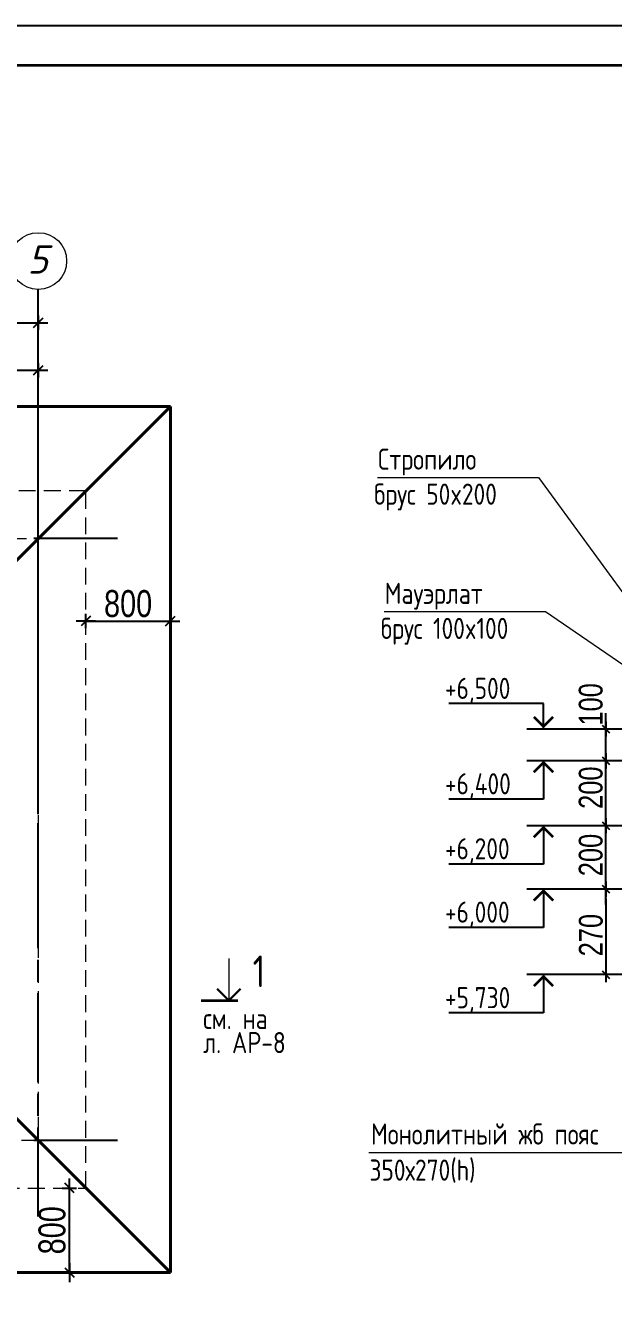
# Model space of a CAD drawing. Extents: x -12289450 to -10763036, y -7834513 to -6150123.
# Drawn here: x -11123809 to -11118248, y -7684378 to -7672261 of the extents above; entities that cross this region are included whole.
import ezdxf

# ---------------------------------------------------------------- set-up
doc = ezdxf.new("R2010")
doc.units = 0
doc.header["$LTSCALE"] = 25
doc.header["$PDMODE"] = 35
doc.linetypes.add('CENTER', pattern=[50.8, 31.75, -6.35, 6.35, -6.35])
doc.linetypes.add('HIDDEN', pattern=[9.525, 6.35, -3.175])
doc.layers.get('DefPoints').update_dxf_attribs({"color": 10, "lineweight": 30})
for name, color, linetype in [('001-ПЕРЕГОРОДКИ', 5, 'Continuous'), ('005-РАЗМЕРЫ', 252, 'Continuous'), ('008-ШТРИХОВКА', 252, 'Continuous'), ('014-ОСИ', 251, 'CENTER'), ('Annotation - Text', 7, 'Continuous'), ('ArchiCAD', 7, 'Continuous'), ('Крыши', 7, 'Continuous'), ('Новое', 51, 'Continuous'), ('Примечания', 7, 'Continuous')]:
    doc.layers.add(name, color=color, linetype=linetype)
doc.layers.add('СТЕНЫ', color=5, linetype='Continuous', lineweight=40)
doc.layers.add('тонкий', color=114, linetype='Continuous', lineweight=20)
doc.styles.add('gismo', font='isocpeui.ttf')
doc.styles.add('GOST 2.304', font='cs_gost2304.shx')
doc.styles.get("Standard").update_dxf_attribs({"font": 'arial.ttf'})
doc.styles.add('TXT0', font='txt', dxfattribs={"width": 0.8})
doc.dimstyles.new('РАЗМЕРЫ', dxfattribs={"dimscale": 30, "dimtxt": 8.5, "dimasz": 0.15, "dimexe": 0, "dimexo": 0, "dimgap": 1.2, "dimtad": 1, "dimdec": 0, "dimzin": 0, "dimdsep": 46, "dimtxsty": 'TXT0', "dimblk1": 'A8MITTA', "dimblk2": 'A8MITTA', "dimsah": 1, "dimcen": 2, "dimse1": 1, "dimse2": 1, "dimadec": 0, "dimazin": 0, "dimtp": 6, "dimtm": 6, "dimtfac": 1, "dimtdec": 0, "dimtofl": 0, "dimtmove": 0, "dimatfit": 3, "dimldrblk": 'A8MITTA', "dimfxl": 0, "dimtolj": 1, "dimtzin": 0, "dimarcsym": 0})

# ---------------------------------------------------------------- blocks, each defined once
blk = doc.blocks.new('A8MITTA', base_point=(3180, 3140))
for p, q in [((3180, 3155), (3180, 3125)), ((3160, 3140), (3200, 3140)), ((3170, 3130), (3190, 3150))]:
    blk.add_line(p, q)
blk = doc.blocks.new('*D40')
at = {"layer": '005-РАЗМЕРЫ', "color": 0, "lineweight": -2, "ltscale": 1.2, "transparency": 16777216}
blk.add_line((-11135984, -7675074), (-11123693, -7675074), dxfattribs=at)
at = {"layer": 'DefPoints', "color": 0, "ltscale": 1.2, "transparency": 16777216}
for p in [(-11123689, -7675074), (-11135989, -7676020), (-11123689, -7676238)]:
    blk.add_point(p, dxfattribs=at)
at = {"layer": '005-РАЗМЕРЫ', "color": 0, "lineweight": -2, "ltscale": 1.2, "transparency": 16777216, "xscale": 4.5, "yscale": 4.5, "zscale": 4.5, "rotation": 180}
blk.add_blockref('A8MITTA', (-11135989, -7675074), dxfattribs=at)
at = {"layer": '005-РАЗМЕРЫ', "color": 0, "lineweight": -2, "ltscale": 1.2, "transparency": 16777216, "xscale": 4.5, "yscale": 4.5, "zscale": 4.5}
blk.add_blockref('A8MITTA', (-11123689, -7675074), dxfattribs=at)
at = {"layer": '005-РАЗМЕРЫ', "color": 0, "ltscale": 1.2, "transparency": 16777216, "insert": (-11131208, -7674911), "char_height": 255, "attachment_point": 5, "style": 'TXT0'}
blk.add_mtext('\\A1;12300', dxfattribs=at)
blk = doc.blocks.new('*D43')
at = {"layer": '005-РАЗМЕРЫ', "color": 0, "lineweight": -2, "ltscale": 1.2, "transparency": 16777216}
blk.add_line((-11125184, -7675524), (-11123693, -7675524), dxfattribs=at)
at = {"layer": 'DefPoints', "color": 0, "ltscale": 1.2, "transparency": 16777216}
for p in [(-11123689, -7675524), (-11125189, -7675693), (-11123689, -7675693)]:
    blk.add_point(p, dxfattribs=at)
at = {"layer": '005-РАЗМЕРЫ', "color": 0, "lineweight": -2, "ltscale": 1.2, "transparency": 16777216, "xscale": 4.5, "yscale": 4.5, "zscale": 4.5, "rotation": 180}
blk.add_blockref('A8MITTA', (-11125189, -7675524), dxfattribs=at)
at = {"layer": '005-РАЗМЕРЫ', "color": 0, "lineweight": -2, "ltscale": 1.2, "transparency": 16777216, "xscale": 4.5, "yscale": 4.5, "zscale": 4.5}
blk.add_blockref('A8MITTA', (-11123689, -7675524), dxfattribs=at)
at = {"layer": '005-РАЗМЕРЫ', "color": 0, "ltscale": 1.2, "transparency": 16777216, "insert": (-11124486, -7675360), "char_height": 255, "attachment_point": 5, "style": 'TXT0'}
blk.add_mtext('\\A1;1500', dxfattribs=at)
blk = doc.blocks.new('*D355')
at = {"layer": '005-РАЗМЕРЫ', "color": 0, "lineweight": -2, "ltscale": 1.2, "transparency": 16777216}
blk.add_line((-11123234, -7677899), (-11122443, -7677899), dxfattribs=at)
at = {"layer": 'DefPoints', "color": 0, "ltscale": 1.2, "transparency": 16777216}
for p in [(-11122439, -7677899), (-11123239, -7678041), (-11122439, -7678041)]:
    blk.add_point(p, dxfattribs=at)
at = {"layer": '005-РАЗМЕРЫ', "color": 0, "lineweight": -2, "ltscale": 1.2, "transparency": 16777216, "xscale": 4.5, "yscale": 4.5, "zscale": 4.5, "rotation": 180}
blk.add_blockref('A8MITTA', (-11123239, -7677899), dxfattribs=at)
at = {"layer": '005-РАЗМЕРЫ', "color": 0, "lineweight": -2, "ltscale": 1.2, "transparency": 16777216, "xscale": 4.5, "yscale": 4.5, "zscale": 4.5}
blk.add_blockref('A8MITTA', (-11122439, -7677899), dxfattribs=at)
at = {"layer": '005-РАЗМЕРЫ', "color": 0, "ltscale": 1.2, "transparency": 16777216, "insert": (-11122839, -7677735), "char_height": 255, "attachment_point": 5, "style": 'TXT0'}
blk.add_mtext('\\A1;800', dxfattribs=at)
blk = doc.blocks.new('*D358')
at = {"layer": '005-РАЗМЕРЫ', "color": 0, "lineweight": -2, "ltscale": 1.2, "transparency": 16777216}
blk.add_line((-11123394, -7684063), (-11123394, -7683272), dxfattribs=at)
at = {"layer": 'DefPoints', "color": 0, "ltscale": 1.2, "transparency": 16777216}
for p in [(-11123394, -7683267), (-11123377, -7683267), (-11123377, -7684067)]:
    blk.add_point(p, dxfattribs=at)
at = {"layer": '005-РАЗМЕРЫ', "color": 0, "lineweight": -2, "ltscale": 1.2, "transparency": 16777216, "xscale": 4.5, "yscale": 4.5, "zscale": 4.5}
for p, rotation in [((-11123394, -7683267), 90), ((-11123394, -7684067), 270)]:
    blk.add_blockref('A8MITTA', p, dxfattribs=dict(at, rotation=rotation))
at = {"layer": '005-РАЗМЕРЫ', "color": 0, "ltscale": 1.2, "transparency": 16777216, "insert": (-11123558, -7683667), "char_height": 255, "attachment_point": 5, "rotation": 90, "style": 'TXT0'}
blk.add_mtext('\\A1;800', dxfattribs=at)

msp = doc.modelspace()

# ---------------------------------------------------------------- linework, layer by layer
at = {"lineweight": 13, "ltscale": 20}
for p, q in [((-11120479.3, -7676538.7), (-11118954.8, -7676538.7)), ((-11118954.8, -7676538.7), (-11117941.8, -7677931.1)), ((-11120415.2, -7677809.4), (-11118890.8, -7677809.4)), ((-11118890.8, -7677809.4), (-11117046.5, -7679071.4)), ((-11120559.9, -7682931), (-11117849, -7682931))]:
    msp.add_line(p, q, dxfattribs=at)
at = {"layer": '001-ПЕРЕГОРОДКИ', "lineweight": 18, "ltscale": 100}
msp.add_lwpolyline([(-11121886.9, -7681092.8), (-11121886.9, -7681492.2)], dxfattribs=at)
at = {"layer": '001-ПЕРЕГОРОДКИ', "lineweight": 35, "ltscale": 100}
msp.add_lwpolyline([(-11122147.4, -7681492.2), (-11121799.5, -7681492.2)], dxfattribs=at)
at = {"layer": '008-ШТРИХОВКА', "ltscale": 3}
for p, q in [((-11118318.9, -7680132.8), (-11118318.9, -7678771.4)), ((-11118318.9, -7680582.8), (-11118318.9, -7679221.4)), ((-11118318.9, -7680526.4), (-11118318.9, -7681246.4))]:
    msp.add_line(p, q, dxfattribs=at)
at = {"layer": '014-ОСИ'}
for p in [(-11123688.9, -7679567.2), (-11123688.9, -7683535.9)]:
    msp.add_line(p, (-11123688.9, -7674758.6), dxfattribs=at)
for points in [[(-11122938.9, -7677117.2), (-11129198.9, -7677117.2)], [(-11123688.9, -7683486.1), (-11123688.9, -7678997.2)], [(-11123688.9, -7680607.2), (-11123688.9, -7679307.2)], [(-11122938.9, -7682817.2), (-11138455, -7682817.2)]]:
    msp.add_lwpolyline(points, dxfattribs=at)
at = {"layer": 'Annotation - Text', "color": 0, "lineweight": 20}
msp.add_circle((-11123688.9, -7674490.2), 268.3, dxfattribs=at)
at = {"layer": 'ArchiCAD', "color": 7, "linetype": 'Continuous', "lineweight": 35}
msp.add_lwpolyline([(-11139519, -7672636.3), (-11109894.1, -7672636.3), (-11109894.1, -7694161.2), (-11139519, -7694161.2)], close=True, dxfattribs=at)
msp.add_lwpolyline([(-11139519, -7672636.3), (-11109894.1, -7672636.3), (-11109894.1, -7694161.2), (-11139519, -7694161.2)], close=True, dxfattribs=at)
at = {"layer": 'Крыши', "color": 12, "lineweight": 40}
for p, q in [((-11122438.9, -7675867.2), (-11135738.9, -7675867.2)), ((-11122438.9, -7684067.2), (-11122438.9, -7675867.2)), ((-11123938.9, -7684067.2), (-11122438.9, -7684067.2))]:
    msp.add_line(p, q, dxfattribs=at)
for points in [[(-11126538.9, -7679967.2), (-11122438.9, -7675867.2)], [(-11126538.9, -7679967.2), (-11122438.9, -7684067.2)]]:
    msp.add_lwpolyline(points, dxfattribs=at)
at = {"layer": 'Новое', "color": 7, "linetype": 'Continuous'}
msp.add_lwpolyline([(-11141019, -7672261.3), (-11109519.1, -7672261.3), (-11109519.1, -7694536.2), (-11141019, -7694536.2)], close=True, dxfattribs=at)
msp.add_lwpolyline([(-11141019, -7672261.3), (-11109519.1, -7672261.3), (-11109519.1, -7694536.2), (-11141019, -7694536.2)], close=True, dxfattribs=at)
at = {"layer": 'Примечания', "linetype": 'Continuous', "lineweight": 25, "ltscale": 50}
for p, q in [((-11118909, -7678681), (-11119803.8, -7678681)), ((-11118909, -7678914.5), (-11118909, -7678681)), ((-11117752.6, -7678921.4), (-11119066.3, -7678921.4)), ((-11117752.6, -7679221.4), (-11119066.3, -7679221.4)), ((-11118909, -7679221.4), (-11118909, -7679584.6)), ((-11118909, -7679584.6), (-11119803.8, -7679584.6)), ((-11117752.6, -7679836.4), (-11119066.3, -7679836.4)), ((-11118909, -7679836.4), (-11118909, -7680199.6)), ((-11118909, -7680199.6), (-11119803.8, -7680199.6)), ((-11117752.6, -7680436.4), (-11119066.3, -7680436.4)), ((-11118909, -7680436.4), (-11118909, -7680799.6)), ((-11118909, -7680799.6), (-11119803.8, -7680799.6)), ((-11117752.6, -7681246.4), (-11119066.3, -7681246.4)), ((-11118909, -7681246.4), (-11118909, -7681609.6)), ((-11118909, -7681609.6), (-11119803.8, -7681609.6))]:
    msp.add_line(p, q, dxfattribs=at)
at = {"layer": 'Примечания', "linetype": 'Continuous', "lineweight": 25, "ltscale": 50, "const_width": 25}
for points in [[(-11119000.2, -7678805.7), (-11118909, -7678896.8), (-11118817.9, -7678805.7)], [(-11119000.2, -7679330.2), (-11118909, -7679239.1), (-11118817.9, -7679330.2)], [(-11119000.2, -7679945.2), (-11118909, -7679854.1), (-11118817.9, -7679945.2)], [(-11119000.2, -7680545.2), (-11118909, -7680454.1), (-11118817.9, -7680545.2)], [(-11119000.2, -7681355.3), (-11118909, -7681264.1), (-11118817.9, -7681355.3)]]:
    msp.add_lwpolyline(points, dxfattribs=at)
at = {"layer": 'СТЕНЫ', "color": 5, "lineweight": 30}
for points in [[(-11121886.9, -7681492.2), (-11121997.9, -7681381.2)], [(-11121886.9, -7681492.2), (-11121775.9, -7681381.2)]]:
    msp.add_lwpolyline(points, dxfattribs=at)
at = {"layer": 'тонкий', "color": 3, "linetype": 'HIDDEN', "lineweight": 9}
for p, q in [((-11123238.9, -7676667.2), (-11134938.9, -7676667.2)), ((-11123238.9, -7683267.2), (-11123238.9, -7676667.2)), ((-11123688.9, -7677117.2), (-11123688.9, -7682817.2)), ((-11123688.9, -7677117.2), (-11123688.9, -7682817.2)), ((-11123688.9, -7682817.2), (-11129198.9, -7682817.2)), ((-11124738.9, -7683267.2), (-11123238.9, -7683267.2))]:
    msp.add_line(p, q, dxfattribs=at)
msp.add_lwpolyline([(-11129198.9, -7677117.2), (-11123688.9, -7677117.2)], dxfattribs=at)

# ---------------------------------------------------------------- block references
at = {"layer": '008-ШТРИХОВКА', "ltscale": 3, "xscale": 3.6, "yscale": 3.6, "zscale": 3.6, "rotation": 270}
for p in [(-11118318.9, -7678921.4), (-11118318.9, -7679221.4), (-11118318.9, -7679836.4), (-11118318.9, -7680436.4), (-11118318.9, -7681246.4)]:
    msp.add_blockref('A8MITTA', p, dxfattribs=at)

# ---------------------------------------------------------------- texts
at = {"lineweight": 25, "ltscale": 20, "style": 'GOST 2.304'}
for s, p in [('Стропило', (-11120475.3, -7676465.9)), ('брус 50x200', (-11120511.4, -7676797.6)), ('Мауэрлат', (-11120411.2, -7677736.6)), ('брус 100x100', (-11120447.4, -7678068.4)), ('Монолитный жб пояс', (-11120540.7, -7682855.5)), ('350х270(h)', (-11120555.3, -7683197.1))]:
    msp.add_text(s, height=200, dxfattribs=at).set_placement(p)
at = {"layer": '008-ШТРИХОВКА', "ltscale": 3, "char_height": 225, "attachment_point": 5, "rotation": 90, "style": 'TXT0'}
for s, insert in [('\\A1;100', (-11118461, -7678687.8)), ('\\A1;200', (-11118461, -7679476.5)), ('\\A1;200', (-11118461, -7680114)), ('\\A1;270', (-11118459.6, -7680872.3))]:
    msp.add_mtext(s, dxfattribs=dict(at, insert=insert))
at = {"layer": 'Annotation - Text', "color": 0, "lineweight": 25, "insert": (-11123694.8, -7674341.4), "char_height": 268.3, "attachment_point": 2, "style": 'gismo'}
msp.add_mtext('5', dxfattribs=at)
at = {"layer": 'Примечания', "linetype": 'Continuous', "lineweight": 25, "ltscale": 50, "style": 'GOST 2.304'}
for s, p in [('+6,500', (-11119841.4, -7678636)), ('+6,400', (-11119841.4, -7679539.6)), ('+6,200', (-11119841.4, -7680154.6)), ('+6,000', (-11119841.4, -7680754.6)), ('+5,730', (-11119841.4, -7681564.6))]:
    msp.add_text(s, height=200, dxfattribs=at).set_placement(p)
at = {"layer": 'Примечания', "color": 7, "lineweight": 25, "attachment_point": 4}
for s, insert, char_height in [('{\\fGOST 2.304 type A|b0|i0|c0|p34;1}', (-11121661.1, -7681214.9), 300), ('{\\fGOST 2.304 type A|b0|i0|c204|p34;см. на}', (-11122128.9, -7681661.4), 200), ('{\\fGOST 2.304 type A|b0|i0|c204|p34;л. АР-\\fGOST 2.304 type A|b0|i0|c0|p34;8}', (-11122128.9, -7681890.1), 200)]:
    msp.add_mtext(s, dxfattribs=dict(at, insert=insert, char_height=char_height))

# ---------------------------------------------------------------- dimensions: what is measured, and where the dimension line sits
at = {"layer": '005-РАЗМЕРЫ', "ltscale": 1.2}
for base, p1, p2, picture, middle in [((-11123688.9, -7675074.2), (-11135988.9, -7676020.4), (-11123688.9, -7676237.6), '*D40', (-11131208.4, -7675074.2)), ((-11123688.9, -7675523.6), (-11125188.9, -7675692.8), (-11123688.9, -7675692.8), '*D43', (-11124486.2, -7675523.6)), ((-11122438.9, -7677898.5), (-11123238.9, -7678041.1), (-11122438.9, -7678041.1), '*D355', (-11122838.9, -7677898.5))]:
    dim = msp.add_linear_dim(base=base, p1=p1, p2=p2, dimstyle='РАЗМЕРЫ', dxfattribs=at)
    dim.commit()
    dim.dimension.update_dxf_attribs({"geometry": picture, "text_midpoint": middle, "dimtype": 160})
dim = msp.add_linear_dim(base=(-11123394, -7683267.2), p1=(-11123377.3, -7684067.2), p2=(-11123377.3, -7683267.2), angle=90, dimstyle='РАЗМЕРЫ', dxfattribs=at)
dim.commit()
dim.dimension.update_dxf_attribs({"geometry": '*D358', "text_midpoint": (-11123394, -7683667.2), "dimtype": 160})

doc.saveas('drawing.dxf')
